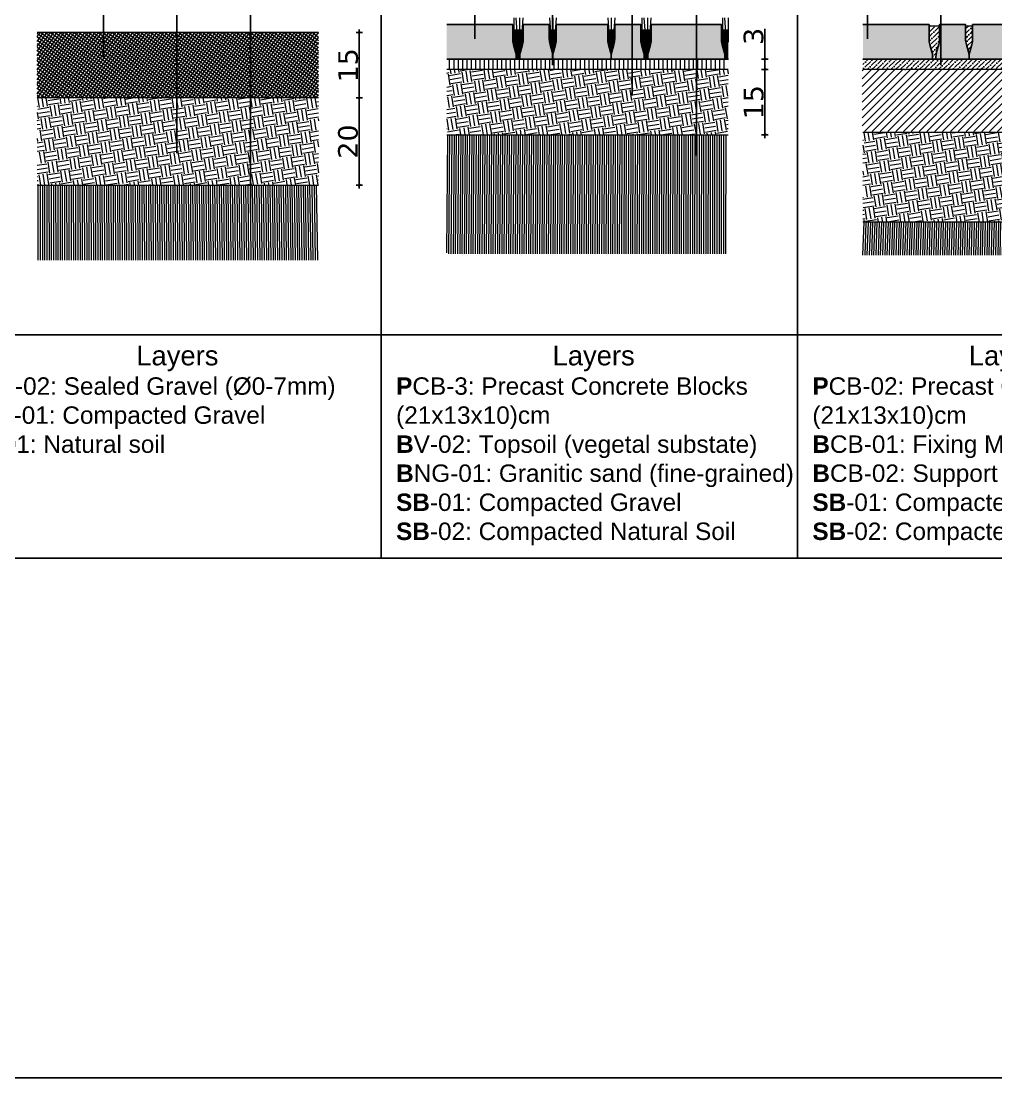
# Model space of a CAD drawing. Header units: metres. Extents: x -3261 to 8022, y -619 to 1849.
# Drawn here: x 3686.6 to 3910.3, y 722.8 to 965.4 of the extents above; entities that cross this region are included whole.
import ezdxf

# ---------------------------------------------------------------- set-up
doc = ezdxf.new("R2010")
doc.units = ezdxf.units.M
doc.header["$MEASUREMENT"] = 0
doc.header["$PDMODE"] = 34
doc.header["$PDSIZE"] = 1
doc.layers.add('-aux', color=50, linetype='Continuous', plot=False)
doc.layers.add('00-VIEWPORT A1-500', color=6, linetype='Continuous', plot=False)
for name, color, linetype in [('0-TX-1_25', 7, 'Continuous'), ('01-TX', 7, 'Continuous'), ('02-L-Caratula', 252, 'Continuous'), ('0_Planta_Cotas', 251, 'Continuous'), ('1-L- kodolé', 4, 'Continuous'), ('A_TEXT_2', 7, 'Continuous'), ('COTAUX', 7, 'Continuous')]:
    doc.layers.add(name, color=color, linetype=linetype)
for name, color, linetype, lineweight, true_color in [('03-TR-Paviment_02_Sealed Gravel', 7, 'Continuous', 5, 0xa08f54), ('03-TR-Paviment_07_Precast irregular Concrete Blocks', 7, 'Continuous', 5, 0xb9b5ac), ('3- TR terra vegetal', 7, 'Continuous', 0, 0xbea68e), ('3-TR sorra granitica', 7, 'Continuous', 0, 0xf2dac9)]:
    doc.layers.add(name, color=color, linetype=linetype, lineweight=lineweight, true_color=true_color)
for name, color, linetype, lineweight in [('1-CM', 7, 'Continuous', 0), ('1-L-GESPA', 64, 'Continuous', 0), ('2-formigó', 4, 'Continuous', 0), ('3-TR Formigó', 252, 'Continuous', 0), ('3-TR Seleccionat', 44, 'Continuous', 0), ('3-TR Tot-u', 37, 'Continuous', 0)]:
    doc.layers.add(name, color=color, linetype=linetype, lineweight=lineweight)
doc.layers.add('EIT_3 TR sorra', color=7, linetype='Continuous', true_color=0xd8ceb0)
doc.styles.add('E500', font='verdana.ttf', dxfattribs={"height": 1})
doc.styles.get("Standard").update_dxf_attribs({"font": 'arial.ttf'})
doc.dimstyles.new('E500', dxfattribs={"dimscale": 0.03, "dimtxt": 30, "dimasz": 1, "dimexe": 0.1, "dimexo": 1, "dimgap": 8, "dimtad": 1, "dimzin": 0, "dimdsep": 46, "dimtxsty": 'E500', "dimblk1": 'LINCOT500', "dimblk2": 'LINCOT500', "dimsah": 1, "dimcen": 0.1, "dimdle": 0.1, "dimse1": 1, "dimse2": 1, "dimclrt": 256, "dimadec": 0, "dimazin": 0, "dimtfac": 0.01538461538461539, "dimtofl": 0, "dimtmove": 0, "dimatfit": 3, "dimldrblk": 'LINCOT500', "dimfxl": 1, "dimtolj": 1, "dimtzin": 0, "dimarcsym": 0})
pattern_1 = [(44.43254572231508, (-11316.33718267281, -217.3730162783145), (0.4187665610170579, 1.477667356806305), [1.904999999998783, -0.3809999999997567, 0, -0.3809999999997567])]
pattern_2 = [(2.097824849856748e-08, (850.8879287766783, -754.4084000430906), (-7.3227951480348e-11, 0.1999999999999998), [])]

# ---------------------------------------------------------------- blocks, each defined once
blk = doc.blocks.new('Ficha técnica P_06')
at = {"layer": '03-TR-Paviment_07_Precast irregular Concrete Blocks'}
h = blk.add_hatch(color=256, dxfattribs=at)
h.dxf.hatch_style = 1
h.paths.add_polyline_path([(30.1880747305986, -254.4756473071725), (30.12429831948248, -254.4756475679428), (30.12429835673538, -254.4081213168652), (15.02914383166353, -254.4081213520953), (15.02914383166353, -262.4081213988215), (30.99090995665756, -262.4081213988215), (30.99090991940466, -261.7524587255289, 0.06992249789652143), (30.84087908724905, -260.6848678143547), (30.36514799771248, -259.0256891649592, -0.0699225064810951), (30.18807480510441, -257.7656697957686)])
h = blk.add_hatch(color=256, dxfattribs=at)
h.dxf.hatch_style = 1
edge = h.paths.add_edge_path()
edge.add_line((31.79090990152326, -262.4081206165106), (31.79090990152326, -261.7524582736046))
edge.add_arc((35.66431484960655, -261.7524585072052), 3.873404948083291, 164.0009774181686, 179.9999965445576, ccw=False)
edge.add_line((31.94094082739321, -260.6848669268043), (32.41667202141252, -259.0256881557257))
edge.add_arc((28.02217811083379, -257.7656688705094), 4.57156705400135, 344.0009826761205, 360.000001802403)
edge.add_line((32.59374516483513, -257.7656687266976), (32.59374520208803, -254.475646711126))
edge.add_line((32.59374520208803, -254.475646711126), (32.65752161320415, -254.4756465993673))
edge.add_line((32.65752161320415, -254.4756465993673), (32.65752157595125, -254.40812060906))
edge.add_line((32.65752157595125, -254.40812060906), (38.52134513136116, -254.4081205718071))
edge.add_line((38.52134513136116, -254.4081205718071), (38.52134513136116, -254.4756467483789))
edge.add_line((38.52134513136116, -254.4756467483789), (38.58512157973018, -254.4756465248615))
edge.add_line((38.58512157973018, -254.4756465248615), (38.58512161698309, -257.765668577686))
edge.add_arc((43.15668906861139, -257.7656687773771), 4.571567451628309, 179.9999974972572, 195.9990166235397)
edge.add_line((38.76219476040569, -259.0256881184728), (39.23792595442501, -260.6848672248275))
edge.add_arc((35.51455225533282, -261.7524582191798), 3.873404475950529, -3.560299774107989e-06, 15.999015566088985, ccw=False)
edge.add_line((39.38795673128334, -261.7524584598691), (39.38795673128334, -262.4081206537635))
edge.add_line((39.38795673128334, -262.4081206537635), (31.79090990152326, -262.4081206165106))
h = blk.add_hatch(color=256, dxfattribs=at)
h.dxf.hatch_style = 1
edge = h.paths.add_edge_path()
edge.add_line((39.38795673128334, -262.4081200204641), (39.38795676853624, -261.752457714811))
edge.add_arc((43.2613615095714, -261.7524574368688), 3.873404741035169, 164.0009849849592, 180.0000041113481, ccw=False)
edge.add_line((39.53798754539457, -260.6848664052636), (40.01371877666679, -259.0256875969321))
edge.add_arc((35.61922461962986, -257.7656681419206), 4.57156733771244, 344.0009814818515, 360.0000006081339)
edge.add_line((40.1907919573423, -257.7656680933983), (40.1907919945952, -254.4756461523325))
edge.add_line((40.1907919945952, -254.4756461523325), (40.25456840571132, -254.4756461150796))
edge.add_line((40.25456840571132, -254.4756461150796), (40.25456840571132, -254.4081200502665))
edge.add_line((40.25456840571132, -254.4081200502665), (51.92063810699619, -254.4081199385078))
edge.add_line((51.92063810699619, -254.4081199385078), (51.92063803249039, -254.4756462268383))
edge.add_line((51.92063803249039, -254.4756462268383), (51.98441448085941, -254.4756458543093))
edge.add_line((51.98441448085941, -254.4756458543093), (51.98441444360651, -257.7656680561454))
edge.add_arc((56.55598153486076, -257.7656679348725), 4.571567091254247, 180.0000015199217, 195.9990206462041)
edge.add_line((52.16148766153492, -259.0256874851734), (52.63721881830133, -260.6848666660339))
edge.add_arc((48.9138454215467, -261.752457888218), 3.873404248118776, 9.119066248786112e-07, 15.999020038295612, ccw=False)
edge.add_line((52.78724966966547, -261.7524578265698), (52.78724970691837, -262.4081199832112))
edge.add_line((52.78724970691837, -262.4081199832112), (39.38795673128334, -262.4081200204641))
at = {"layer": '3-TR Formigó'}
h = blk.add_hatch(dxfattribs=at)
h.set_pattern_fill('ANSI31', color=256, scale=0.3999999999997444, angle=-125.8247555650184, style=0)
h.set_pattern_definition([(45.00000053384245, (35970.07500097482, 11829.43061652329), (-0.8980256204735232, 0.89802560373916), [])])
h.paths.add_polyline_path([(14.8795479368564, -279.0069906157264), (79.53930997783027, -279.0069884266236), (79.53930997783027, -264.6522955109363), (14.8795479368564, -264.652296123892)])
at = {"layer": '3-TR Seleccionat'}
h = blk.add_hatch(dxfattribs=at)
h.set_pattern_fill('ANSI31', color=256, scale=0.1599999999998921, angle=225, style=0)
h.set_pattern_definition([(270, (35286210.16506843, -52067237.12278386), (-0.5079999999996576, -1.38777878078051e-16), [])])
h.paths.add_polyline_path([(15.00238219733318, -307.4081213520953), (79.60861980132493, -307.4081213520954), (79.63538201981599, -299.8081178880361), (15.02914441582423, -299.8081178646803)])
at = {"layer": '3-TR Tot-u'}
h = blk.add_hatch(dxfattribs=at)
h.set_pattern_fill('EARTH', color=256, scale=0.4, angle=-80.8247561036608, style=0)
h.set_pattern_definition([(279.1752438963392, (-14933.05961268903, -3855.651489148577), (2.912516168964781, -2.102486519699643), [2.54, -2.54]), (279.1752438963392, (-14932.11929968491, -3855.499608589342), (2.912516168964781, -2.102486519699643), [2.54, -2.54]), (279.1752438963392, (-14931.17898668078, -3855.347728030092), (2.912516168964781, -2.102486519699643), [2.54, -2.54]), (9.175243896339197, (-14930.81492215967, -3855.610538845058), (2.102486519699643, 2.912516168964781), [2.54, -2.54]), (9.175243896339197, (-14930.66304160042, -3856.55085184919), (2.102486519699643, 2.912516168964781), [2.54, -2.54]), (9.175243896339197, (-14930.51116104119, -3857.491164853307), (2.102486519699643, 2.912516168964781), [2.54, -2.54])])
h.paths.add_polyline_path([(15.0291443937457, -279.2081210920082), (15.02914385885057, -299.8081200169789), (79.63538146290054, -299.8081200645385), (79.63538199779589, -279.2081189047171)])
at = {"layer": 'EIT_3 TR sorra'}
h = blk.add_hatch(dxfattribs=at)
h.set_pattern_fill('ANSI36', color=256, scale=0.2399999999998467, angle=-0.5674542776849184, double=1)
h.set_pattern_definition(pattern_1)
h.paths.add_polyline_path([(32.41667192784371, -259.0256884820815, 0.06992251905807229), (32.59374516483513, -257.7656689222754), (32.59374519911944, -254.7367632609644), (30.18807473650668, -254.7367632609644), (30.18807480510441, -257.7656697957686, 0.06992250648109459), (30.36514799771248, -259.0256891649592), (30.84087908724905, -260.6848678143547, -0.06992249789652306), (30.99090991940466, -261.7524587255289), (30.99090995665756, -262.4081035156528), (31.79090990152326, -262.4081035415697), (31.79090990152326, -261.7524585072065, -0.06992252190266045), (31.94094080870855, -260.6848669919823)])
h = blk.add_hatch(dxfattribs=at)
h.set_pattern_fill('ANSI36', color=256, scale=0.2399999999998467, angle=-0.5674542776849184, double=1)
h.set_pattern_definition(pattern_1)
edge = h.paths.add_edge_path()
edge.add_line((39.38795661952463, -262.4083997525127), (39.38795661952463, -261.7527375213658))
edge.add_arc((43.2613611141569, -261.7527374132155), 3.873404494641028, 164.0009824734713, 180.000001599583, ccw=False)
edge.add_line((39.53798743363586, -260.6851462863237), (40.01371855314915, -259.0259672172231))
edge.add_arc((35.61922441469505, -257.7659476296653), 4.571567356353958, 344.0009798207211, 359.9999989469396)
edge.add_line((40.19079177107778, -257.7659477136881), (40.19079193871585, -254.7367632050804))
edge.add_line((40.19079193871585, -254.736763205085), (38.58512163561068, -254.7367633168437))
edge.add_line((38.58512163560954, -254.7367633168437), (38.58512146797148, -257.7659478254515))
edge.add_arc((43.15668893820839, -257.7659478926039), 4.571567470243611, 179.9999991584052, 195.999018284716)
edge.add_line((38.76219464864698, -259.0259673662335), (39.23792584266607, -260.6851463980813))
edge.add_arc((35.51455325973802, -261.7527376410549), 3.873403471531106, 4.525719873527123e-06, 15.999023651932475, ccw=False)
edge.add_line((39.38795673128334, -261.7527373351008), (39.38795661952463, -262.4083997525122))
h = blk.add_hatch(dxfattribs=at)
h.set_pattern_fill('ANSI36', color=256, scale=0.2399999999998467, angle=-0.5674542776849184, double=1)
h.set_pattern_definition(pattern_1)
h.paths.add_polyline_path([(15.02914383166353, -262.4081029987542), (79.63538151024841, -262.4081029987542), (79.63538151024841, -264.8081189047193), (15.02914383166353, -264.8081189047193)])
at = {"layer": '0-TX-1_25'}
for points in [[(16.06530110165477, -257.765947631819), (16.06530110165477, -221.6976768888239)], [(32.86410707660252, -263.8003462269521), (32.86410707660252, -221.6976768888239)]]:
    blk.add_lwpolyline(points, dxfattribs=at)
at = {"layer": '02-L-Caratula'}
for points in [[(95.55805393646006, -18.51216679201207), (95.55805393646006, -376.9442998123841), (0, -376.9442998124814), (0, -18.51216679201201)], [(0, -325.6533316745667), (95.55805393646006, -325.6533316745667)]]:
    blk.add_lwpolyline(points, dxfattribs=at)
at = {"layer": '1-CM'}
for p, q in [((30.18807579824352, -254.7367632609498), (32.59374519911944, -254.7367632609498)), ((79.63538142899051, -262.4081189047251), (15.02914382499876, -262.4081210920235)), ((15.02914383166353, -262.4083994914804), (79.6353814356844, -262.4083995148362)), ((79.63538151024841, -264.8081189047193), (15.02914390622755, -264.8081210920177)), ((79.63538199776667, -279.2081189047135), (15.02914439377491, -279.2081210920119))]:
    blk.add_line(p, q, dxfattribs=at)
for points in [[(30.18807579824352, -254.7367632609498), (32.59374519911944, -254.7367632609498)], [(38.58512158266967, -254.7367632609498), (40.19079199162661, -254.7367632609498)], [(15.02914383166353, -262.4081029987542), (79.63538143565529, -262.4081050909558)], [(79.63538199776667, -299.8081200061829), (14.9756199567928, -299.8081200753918)]]:
    blk.add_lwpolyline(points, dxfattribs=at)
at = {"layer": '1-L- kodolé'}
blk.add_lwpolyline([(15.02914383166353, -254.4081213520953), (30.12429835673538, -254.4081213168652), (30.12429831948248, -254.4756475679428), (30.1880747305986, -254.4756473071725), (30.18807480510441, -257.7656693972499, 0.0699225111482901), (30.36514791127411, -259.0256888635308), (30.84087914254633, -260.6848680071384, -0.06992251114875708), (30.99090991940466, -261.7524591304214), (30.99090995665756, -262.4081213988215), (15.02914383166353, -262.4081213988215)], format="xyb", dxfattribs=at)
for points in [[(31.79090990152326, -262.4081206165106), (31.79090990152326, -261.7524582736046, -0.06992251114875708), (31.94094082739321, -260.6848669268043), (32.41667202141252, -259.0256881557257, 0.0699225111482901), (32.59374516483513, -257.7656687266976), (32.59374520208803, -254.475646711126), (32.65752161320415, -254.4756465993673), (32.65752157595125, -254.40812060906), (38.52134513136116, -254.4081205718071), (38.52134513136116, -254.4756467483789), (38.58512157973018, -254.4756465248615), (38.58512161698309, -257.765668577686, 0.0699225111482901), (38.76219476040569, -259.0256881184728), (39.23792595442501, -260.6848672248275, -0.06992251114875708), (39.38795673128334, -261.7524584598691), (39.38795673128334, -262.4081206537635)], [(39.38795673128334, -262.4081200204641), (39.38795676853624, -261.752457714811, -0.06992251114875708), (39.53798754539457, -260.6848664052636), (40.01371877666679, -259.0256875969321, 0.0699225111482901), (40.1907919573423, -257.7656680933983), (40.1907919945952, -254.4756461523325), (40.25456840571132, -254.4756461150796), (40.25456840571132, -254.4081200502665), (51.92063810699619, -254.4081199385078), (51.92063803249039, -254.4756462268383), (51.98441448085941, -254.4756458543093), (51.98441444360651, -257.7656680561454, 0.0699225111482901), (52.16148766153492, -259.0256874851734), (52.63721881830133, -260.6848666660339, -0.06992251114875708), (52.78724966966547, -261.7524578265698), (52.78724970691837, -262.4081199832112)]]:
    blk.add_lwpolyline(points, format="xyb", close=True, dxfattribs=at)
at = {"layer": '2-formigó'}
blk.add_lwpolyline([(79.63538199776667, -264.8081200061829), (14.9756199567928, -264.8081200753918)], dxfattribs=at)
at = {"layer": '01-TX', "attachment_point": 1, "rotation": 2.668042644536231e-08}
for s, width, insert, char_height in [('\\pi35.91163;Layers', 89.9890215274158, (3.414559406277021, -328.2000644198506), 4.5), ('{\\fArial|b1|i0|c0|p34;P}CB-02: Precast Concrete Blocks ^I    (21x13x10)cm\\P{\\fArial|b1|i0|c0|p34;B}CB-01: Fixing Mortar (≥380kg/m3) \\P{\\fArial|b1|i0|c0|p34;B}CB-02: Support Concrete Slab\\P{\\fArial|b1|i0|c0|p34;SB}-01: Compacted Gravel\\P{\\fArial|b1|i0|c0|p34;SB}-02: Compacted Natural Soil', 92.41216633614475, (3.414559406277021, -335.4500644198506), 4)]:
    blk.add_mtext_dynamic_manual_height_columns(s, width=width, gutter_width=1, heights=[0], dxfattribs=dict(at, insert=insert, char_height=char_height))
blk = doc.blocks.new('LINCOT500')
for p, q in [((0, -24.99990426003608), (0, 25.00009573996387)), ((9.237055564881302e-13, 9.573996393896778e-05), (25.00000000000128, 9.573996393896778e-05))]:
    blk.add_line(p, q)
at = {"const_width": 4.6875}
blk.add_lwpolyline([(8.838834504061197, -8.838739285639491), (-8.838834876591932, 8.838930393035184)], dxfattribs=at)
at = {"layer": 'COTAUX'}
blk.add_line((0, 0), (-3.124999999999787, 0), dxfattribs=at)
blk = doc.blocks.new('*D163')
at = {"layer": '0_Planta_Cotas', "color": 0, "lineweight": -2, "transparency": 16777216}
blk.add_line((90.52851413621168, -256.3438594272988), (90.52851413621168, -271.2838571985438), dxfattribs=at)
at = {"layer": 'Defpoints', "color": 0, "transparency": 16777216}
for p in [(81.17841646797027, -256.3138594272988), (81.17841646797027, -271.3138571985438), (90.52851413621168, -271.3138571985438)]:
    blk.add_point(p, dxfattribs=at)
at = {"layer": '0_Planta_Cotas', "color": 0, "lineweight": -2, "transparency": 16777216, "xscale": 0.03, "yscale": 0.03, "zscale": 0.03}
for p, rotation in [((90.52851413621168, -256.3138594272988), 90), ((90.52851413621168, -271.3138571985438), 270)]:
    blk.add_blockref('LINCOT500', p, dxfattribs=dict(at, rotation=rotation))
at = {"layer": '0_Planta_Cotas', "transparency": 16777216, "insert": (87.98411521075828, -263.8138583129212), "char_height": 1, "attachment_point": 5, "rotation": 90, "style": 'E500'}
blk.add_mtext('\\A1;{\\H4.5x;15 }', dxfattribs=at)
blk = doc.blocks.new('*D164')
at = {"layer": '0_Planta_Cotas', "color": 0, "lineweight": -2, "transparency": 16777216}
blk.add_line((90.52851413621164, -271.3438571985438), (90.52851413621165, -291.2838605845162), dxfattribs=at)
at = {"layer": 'Defpoints', "color": 0, "transparency": 16777216}
for p in [(81.17841646797027, -271.3138571985438), (81.17841646797027, -291.3138605845162), (90.52851413621165, -291.3138605845162)]:
    blk.add_point(p, dxfattribs=at)
at = {"layer": '0_Planta_Cotas', "color": 0, "lineweight": -2, "transparency": 16777216, "xscale": 0.03, "yscale": 0.03, "zscale": 0.03}
for p, rotation in [((90.52851413621164, -271.3138571985438), 90), ((90.52851413621165, -291.3138605845162), 270)]:
    blk.add_blockref('LINCOT500', p, dxfattribs=dict(at, rotation=rotation))
at = {"layer": '0_Planta_Cotas', "transparency": 16777216, "insert": (87.94482709793083, -281.3138588915299), "char_height": 1, "attachment_point": 5, "rotation": 90, "style": 'E500'}
blk.add_mtext('\\A1;{\\H4.5x;20 }', dxfattribs=at)
blk = doc.blocks.new('*D165')
at = {"layer": '0_Planta_Cotas', "color": 0, "lineweight": -2, "transparency": 16777216}
blk.add_line((88.07415539415211, -264.806817000097), (88.07415539415211, -279.7468147713421), dxfattribs=at)
at = {"layer": 'Defpoints', "color": 0, "transparency": 16777216}
for p in [(79.72405772591244, -264.776817000097), (79.72405772591244, -279.7768147713421), (88.07415539415211, -279.7768147713421)]:
    blk.add_point(p, dxfattribs=at)
at = {"layer": '0_Planta_Cotas', "color": 0, "lineweight": -2, "transparency": 16777216, "xscale": 0.03, "yscale": 0.03, "zscale": 0.03}
for p, rotation in [((88.07415539415211, -264.776817000097), 90), ((88.07415539415211, -279.7768147713421), 270)]:
    blk.add_blockref('LINCOT500', p, dxfattribs=dict(at, rotation=rotation))
at = {"layer": '0_Planta_Cotas', "transparency": 16777216, "insert": (85.52975646869871, -272.2768158857195), "char_height": 1, "attachment_point": 5, "rotation": 90, "style": 'E500'}
blk.add_mtext('\\A1;{\\H4.5x;15 }', dxfattribs=at)
blk = doc.blocks.new('*D166')
at = {"layer": '0_Planta_Cotas', "color": 0, "lineweight": -2, "transparency": 16777216}
for p, q in [((88.0741553941519, -262.4081050938295), (88.0741553941519, -255.4392400837556)), ((88.0741553941519, -264.7468136660193), (88.0741553941519, -262.4381050938295))]:
    blk.add_line(p, q, dxfattribs=at)
at = {"layer": 'Defpoints', "color": 0, "transparency": 16777216}
for p in [(79.72405731686406, -262.4081050938295), (79.72405772591244, -264.7768136660193), (88.0741553941519, -264.7768136660193)]:
    blk.add_point(p, dxfattribs=at)
at = {"layer": '0_Planta_Cotas', "color": 0, "lineweight": -2, "transparency": 16777216, "xscale": 0.03, "yscale": 0.03, "zscale": 0.03}
for p, rotation in [((88.0741553941519, -262.4081050938295), 90), ((88.0741553941519, -264.7768136660193), 270)]:
    blk.add_blockref('LINCOT500', p, dxfattribs=dict(at, rotation=rotation))
at = {"layer": '0_Planta_Cotas', "transparency": 16777216, "insert": (85.49046835587109, -257.1616108023587), "char_height": 1, "attachment_point": 5, "rotation": 90, "style": 'E500'}
blk.add_mtext('\\A1;{\\H4.5x;3}', dxfattribs=at)
blk = doc.blocks.new('Ficha técnica P_01')
at = {"layer": '03-TR-Paviment_02_Sealed Gravel'}
h = blk.add_hatch(dxfattribs=at)
h.set_pattern_fill('_USER', color=256, scale=0.64, angle=234.1752438963392, style=0, double=1, pattern_type=0)
h.set_pattern_definition([(234.1752438963392, (-892.4513739703689, 163.8760662101467), (0.5189190383346045, -0.3745971591642005), []), (324.1752438963392, (-892.4513739703689, 163.8760662101467), (0.3745971591642006, 0.5189190383346044), [])])
h.paths.add_polyline_path([(16.53810577001423, -256.3138594267198), (16.53810577111247, -271.3138572127414), (81.17841646906848, -271.3138571985442), (81.17841646797024, -256.3138594278776)])
at = {"layer": '3-TR Seleccionat'}
h = blk.add_hatch(dxfattribs=at)
h.set_pattern_fill('ANSI31', color=256, scale=0.16, angle=225, style=0)
h.set_pattern_definition([(270, (35286225.04259473, -52067226.62852959), (-0.508, -1.387778780781446e-16), [])])
h.paths.add_polyline_path([(16.53810577001423, -291.3138605812228), (16.53810577001423, -308.510540554671), (81.17841646797024, -308.5105405571958), (81.17841646797069, -291.3138605812264)])
at = {"layer": '3-TR Tot-u'}
h = blk.add_hatch(dxfattribs=at)
h.set_pattern_fill('EARTH', color=256, scale=0.4, angle=-80.8247561036608, style=0)
h.set_pattern_definition([(279.1752438963392, (-892.4513739703689, 153.8760662101467), (2.912516168964781, -2.102486519699643), [2.54, -2.54]), (279.1752438963392, (-891.5110609662952, 154.0279467693963), (2.912516168964781, -2.102486519699643), [2.54, -2.54]), (279.1752438963392, (-890.5707479621342, 154.1798273286313), (2.912516168964781, -2.102486519699643), [2.54, -2.54]), (9.175243896339197, (-890.206683441007, 153.9170165136657), (2.102486519699643, 2.912516168964781), [2.54, -2.54]), (9.175243896339197, (-890.0548028818157, 152.9767035095338), (2.102486519699643, 2.912516168964781), [2.54, -2.54]), (9.175243896339197, (-889.9029223225662, 152.0363905054164), (2.102486519699643, 2.912516168964781), [2.54, -2.54])])
h.paths.add_polyline_path([(16.53810577001445, -271.3138572127418), (16.53810577001423, -291.313860587155), (81.17841646797024, -291.313860587155), (81.17841646797001, -271.3138571985437)])
at = {"layer": '0-TX-1_25'}
for points in [[(48.66966135090843, -284.005304770204), (48.66966135090888, -221.6031697043745)], [(65.56711670458844, -297.7805055123981), (65.5671167045889, -221.6031697043736)]]:
    blk.add_lwpolyline(points, dxfattribs=at)
at = {"layer": '02-L-Caratula'}
for points in [[(95.55805393646006, -18.51216679201207), (95.55805393646006, -376.9442998123841), (0, -376.9442998124814), (0, -18.51216679201201)], [(0, -325.6533316745672), (95.55805393646006, -325.6533316745672)]]:
    blk.add_lwpolyline(points, dxfattribs=at)
at = {"layer": '1-CM'}
blk.add_line((16.53810577001423, -291.3138605896793), (81.17841646797024, -291.3138605846307), dxfattribs=at)
for points in [[(81.17841646797024, -256.3138594272987), (16.53810577001423, -256.3138594272987)], [(81.17841646797024, -271.3138571985437), (16.53810577001423, -271.3138572127418)], [(16.53810577001423, -291.3138605812364), (81.17841646797024, -291.3138605812364)]]:
    blk.add_lwpolyline(points, dxfattribs=at)
at = {"layer": 'A_TEXT_2'}
blk.add_lwpolyline([(31.77220599722932, -261.7574182332701), (31.77220599722978, -221.6031697043745)], dxfattribs=at)
at = {"layer": '01-TX', "attachment_point": 1, "rotation": 2.668042644536231e-08}
for s, width, insert, char_height in [('\\pi35.91163;Layers', 89.9890215274158, (3.414559406277021, -328.2000644197969), 4.5), ('{\\fArial|b1|i0|c0|p34;P}G-02: Sealed Gravel (%%C0-7mm)\\P{\\fArial|b1|i0|c0|p34;SB}-01: Compacted Gravel\\P{\\fArial|b1|i0|c0|p34;T}-01: Natural soil', 91.60474548390853, (3.414559406277021, -335.4500644197969), 4)]:
    blk.add_mtext_dynamic_manual_height_columns(s, width=width, gutter_width=1, heights=[0], dxfattribs=dict(at, insert=insert, char_height=char_height))
at = {"layer": '0_Planta_Cotas'}
dim = blk.add_linear_dim(base=(90.52851413621168, -271.3138571985438), p1=(81.17841646797024, -256.3138594272987), p2=(81.17841646797024, -271.3138571985437), angle=90, text='{\\H4.5x;15 }', dimstyle='E500', dxfattribs=at)
dim.commit()
dim.dimension.update_dxf_attribs({"geometry": '*D163', "text_midpoint": (87.98411521075828, -263.8138583129212)})
dim = blk.add_linear_dim(base=(90.52851413621165, -291.3138605845162), p1=(81.17841646797024, -271.3138571985437), p2=(81.17841646797024, -291.3138605845161), angle=90, text='{\\H4.5x;20 }', dimstyle='E500', override={"dimtmove": 1}, dxfattribs=at)
dim.commit()
dim.dimension.update_dxf_attribs({"geometry": '*D164', "text_midpoint": (87.94482709793083, -281.3138588915299)})
blk = doc.blocks.new('Ficha técnica P_05')
at = {"layer": '03-TR-Paviment_07_Precast irregular Concrete Blocks'}
h = blk.add_hatch(color=256, dxfattribs=at)
h.dxf.hatch_style = 1
h.paths.add_polyline_path([(30.188074730572, -254.4756473071778), (30.12429831945587, -254.4756475679482), (30.12429835670878, -254.4081213168705), (15.02914383162511, -254.4081213520921), (15.02914383162511, -262.4081213988269), (30.99090995663096, -262.4081213988269), (30.99090991937805, -261.7524587255407, 0.06992249789652143), (30.84087908724132, -260.6848678143523), (30.3651479976761, -259.0256891649681, -0.0699225064810951), (30.1880748050778, -257.7656697957634)])
h = blk.add_hatch(color=256, dxfattribs=at)
h.dxf.hatch_style = 1
edge = h.paths.add_edge_path()
edge.add_line((31.79090990149666, -262.4081206165159), (31.79090990149666, -261.7524582736099))
edge.add_arc((35.66431484957995, -261.7524585072105), 3.873404948083291, 164.0009774181686, 179.9999965445576, ccw=False)
edge.add_line((31.9409408273666, -260.6848669268096), (32.41667202138592, -259.025688155731))
edge.add_arc((28.02217811080718, -257.7656688705147), 4.57156705400135, 344.0009826761205, 360.000001802403)
edge.add_line((32.59374516480852, -257.765668726703), (32.59374520206143, -254.4756467111314))
edge.add_line((32.59374520206143, -254.4756467111314), (32.65752161317755, -254.4756465993727))
edge.add_line((32.65752161317755, -254.4756465993727), (32.65752157592465, -254.4081206090653))
edge.add_line((32.65752157592465, -254.4081206090653), (38.52134513133456, -254.4081205718124))
edge.add_line((38.52134513133456, -254.4081205718124), (38.52134513133456, -254.4756467483843))
edge.add_line((38.52134513133456, -254.4756467483843), (38.58512157970358, -254.4756465248669))
edge.add_line((38.58512157970358, -254.4756465248669), (38.58512161695649, -257.7656685776914))
edge.add_arc((43.15668906858479, -257.7656687773825), 4.571567451628309, 179.9999974972572, 195.9990166235397)
edge.add_line((38.76219476037909, -259.0256881184781), (39.23792595439841, -260.6848672248328))
edge.add_arc((35.51455225530622, -261.7524582191851), 3.873404475950529, -3.560299774107989e-06, 15.999015566088985, ccw=False)
edge.add_line((39.38795673125674, -261.7524584598744), (39.38795673125674, -262.4081206537688))
edge.add_line((39.38795673125674, -262.4081206537688), (31.79090990149666, -262.4081206165159))
h = blk.add_hatch(color=256, dxfattribs=at)
h.dxf.hatch_style = 1
edge = h.paths.add_edge_path()
edge.add_line((39.38795673125674, -262.4081200204695), (39.38795676850964, -261.7524577148164))
edge.add_arc((43.2613615095448, -261.7524574368742), 3.873404741035169, 164.0009849849592, 180.0000041113481, ccw=False)
edge.add_line((39.53798754536797, -260.684866405269), (40.01371877664019, -259.0256875969375))
edge.add_arc((35.61922461960326, -257.765668141926), 4.57156733771244, 344.0009814818515, 360.0000006081339)
edge.add_line((40.1907919573157, -257.7656680934036), (40.1907919945686, -254.4756461523378))
edge.add_line((40.1907919945686, -254.4756461523378), (40.25456840568472, -254.4756461150849))
edge.add_line((40.25456840568472, -254.4756461150849), (40.25456840568472, -254.4081200502718))
edge.add_line((40.25456840568472, -254.4081200502718), (51.92063810699869, -254.4081199385131))
edge.add_line((51.92063810699869, -254.4081199385131), (51.92063803249289, -254.4756462268437))
edge.add_line((51.92063803249289, -254.4756462268437), (51.98441448086191, -254.4756458543146))
edge.add_line((51.98441448086191, -254.4756458543146), (51.98441444360901, -257.7656680561507))
edge.add_arc((56.55598153486326, -257.7656679348779), 4.571567091254247, 180.0000015199217, 195.9990206462041)
edge.add_line((52.16148766153742, -259.0256874851788), (52.63721881830384, -260.6848666660393))
edge.add_arc((48.9138454215492, -261.7524578882233), 3.873404248118776, 9.119066248786112e-07, 15.999020038295612, ccw=False)
edge.add_line((52.78724966966797, -261.7524578265751), (52.78724970692087, -262.4081199832166))
edge.add_line((52.78724970692087, -262.4081199832166), (39.38795673125674, -262.4081200204695))
h = blk.add_hatch(color=256, dxfattribs=at)
h.dxf.hatch_style = 1
edge = h.paths.add_edge_path()
edge.add_line((52.78724970692087, -262.4081199832166), (52.78724959516217, -261.7524577148164))
edge.add_arc((56.66065465716132, -261.7524577972482), 3.873405061999152, 164.0009796542716, 179.9999987806605, ccw=False)
edge.add_line((52.9372804837792, -260.6848663307632), (53.41301175230433, -259.0256875224317))
edge.add_arc((49.01851797426791, -257.7656682558418), 4.571566921459031, 344.000982442674, 360.0000015689563)
edge.add_line((53.59008489572693, -257.7656681306565), (53.59008493297983, -254.4756461895907))
edge.add_line((53.59008493297983, -254.4756461895907), (53.65386134409596, -254.4756461150849))
edge.add_line((53.65386134409596, -254.4756461150849), (53.65386126959015, -254.4081200502718))
edge.add_line((53.65386126959015, -254.4081200502718), (59.51768486225296, -254.4081200130189))
edge.add_line((59.51768486225296, -254.4081200130189), (59.51768486225296, -254.4756462640966))
edge.add_line((59.51768486225296, -254.4756462640966), (59.58146134787489, -254.4756458915675))
edge.add_line((59.58146134787489, -254.4756458915675), (59.58146127336909, -257.7656680934036))
edge.add_arc((64.15302832737044, -257.7656682372154), 4.571567054001352, 179.999998197597, 195.9990173238794)
edge.add_line((59.75853441679169, -259.0256875224317), (60.23426561081101, -260.6848666660393))
edge.add_arc((56.51089234659869, -261.7524578695969), 3.873404115576457, 1.1874308825099433e-06, 15.999020313819926, ccw=False)
edge.add_line((60.38429646217514, -261.7524577893222), (60.38429638766934, -262.4081200577224))
edge.add_line((60.38429638766934, -262.4081200577224), (52.78724970692087, -262.4081199832166))
h = blk.add_hatch(color=256, dxfattribs=at)
h.dxf.hatch_style = 1
edge = h.paths.add_edge_path()
edge.add_line((61.18429651879956, -262.4081200577224), (61.18429644429375, -261.7524577520693))
edge.add_arc((65.05770109003949, -261.7524577578382), 3.873404645745737, 164.0009807882774, 179.9999999146663, ccw=False)
edge.add_line((61.33432729565789, -260.6848664797748), (61.81005852693011, -259.0256876714433))
edge.add_arc((57.41556425597731, -257.765668065263), 4.571567488881207, 344.0009800541359, 359.9999991804183)
edge.add_line((61.98713174485852, -257.7656681306565), (61.98713174485852, -254.4756461895907))
edge.add_line((61.98713174485852, -254.4756461895907), (62.05090815597464, -254.4756461895907))
edge.add_line((62.05090815597464, -254.4756461895907), (62.05090815597464, -254.4081201247776))
edge.add_line((62.05090815597464, -254.4081201247776), (78.01662410074164, -254.4081200502718))
edge.add_line((78.01662410074164, -254.4081200502718), (78.01662410074164, -254.4756462268437))
edge.add_line((78.01662410074164, -254.4756462268437), (78.08040054911066, -254.4756459288204))
edge.add_line((78.08040054911066, -254.4756459288204), (78.08040051185776, -257.7656680561507))
edge.add_arc((82.6519678123173, -257.7656683697577), 4.571567300459545, 179.9999960695409, 195.9990151958233)
edge.add_line((78.25747361802746, -259.0256875596846), (78.73320481204678, -260.6848667032922))
edge.add_arc((75.00983141529214, -261.7524579254762), 3.873404248118776, 9.119066248786112e-07, 15.999020038295612, ccw=False)
edge.add_line((78.88323566341091, -261.752457863828), (78.88323566341091, -262.4081201322282))
edge.add_line((78.88323566341091, -262.4081201322282), (61.18429651879956, -262.4081200577224))
at = {"layer": '3- TR terra vegetal'}
h = blk.add_hatch(dxfattribs=at)
h.set_pattern_fill('_USER', color=256, scale=0.1999999999999999, angle=-35.64647221588461, style=0, pattern_type=0)
h.set_pattern_definition([(2.097824849856748e-08, (4194.248669356343, -2161.412381588658), (-7.3227951480348e-11, 0.1999999999999998), [])])
edge = h.paths.add_edge_path()
edge.add_line((30.99090991937805, -262.4083996035064), (31.79090978973795, -262.4083996407593))
edge.add_line((31.79090978973795, -262.4083996407593), (31.79090982699086, -261.7527372978533))
edge.add_arc((35.6643140565498, -261.7527372269685), 3.873404229558944, 164.0009819224225, 180.0000010485345, ccw=False)
edge.add_line((31.94094064110209, -260.6851461373175), (32.4166717233627, -259.0259670682157))
edge.add_arc((28.02217809647689, -257.7659476877074), 4.571566807561315, 344.0009805480968, 359.9999996743153)
edge.add_line((32.5937449040382, -257.7659477136934), (32.5937449040382, -255.7209390245283))
edge.add_line((32.5937449040382, -255.7209390245283), (30.18807465606619, -255.720939136287))
edge.add_line((30.18807465606619, -255.720939136287), (30.188074730572, -257.7659477509463))
edge.add_arc((34.75964206827636, -257.7659477994698), 4.571567337704359, 179.9999993918518, 195.9990185181627)
edge.add_line((30.3651479112475, -259.0259672544802), (30.84087914251973, -260.6851462118233))
edge.add_arc((27.11750597355446, -261.7527371316757), 3.873403945823592, -2.458115488934709e-06, 15.999016668097283, ccw=False)
edge.add_line((30.99090991937805, -261.7527372978533), (30.99090991937805, -262.4083996035064))
edge.add_line((30.99090991937805, -262.4083996035064), (31.79090978973795, -262.4083996407593))
h = blk.add_hatch(dxfattribs=at)
h.set_pattern_fill('_USER', color=256, scale=0.1999999999999999, angle=-35.64647221588461, style=0, pattern_type=0)
h.set_pattern_definition(pattern_2)
edge = h.paths.add_edge_path()
edge.add_line((39.38795661949803, -262.408399752518), (39.38795661949803, -261.7527375213707))
edge.add_arc((43.26136111414161, -261.752737413233), 3.873404494643581, 164.000982473471, 180.000001599583, ccw=False)
edge.add_line((39.53798743360926, -260.6851462863291), (40.01371855312277, -259.0259672172273))
edge.add_arc((35.61922441469414, -257.7659476296709), 4.571567356357046, 344.0009798207212, 359.9999989469396)
edge.add_line((40.19079177105118, -257.7659477136934), (40.19079169654538, -255.7209390245283))
edge.add_line((40.19079169654538, -255.7209390245283), (38.58512139343907, -255.720939136287))
edge.add_line((38.58512139343907, -255.720939136287), (38.58512146794487, -257.7659478254521))
edge.add_arc((43.15668893819156, -257.7659478926021), 4.571567470246684, 179.9999991584052, 195.999018284716)
edge.add_line((38.76219464862038, -259.0259673662389), (39.2379258426397, -260.6851463980878))
edge.add_arc((35.51455325972307, -261.7527376410614), 3.873403471533678, 4.525720726178406e-06, 15.999023651933499, ccw=False)
edge.add_line((39.38795673125674, -261.7527373351062), (39.38795669400383, -262.4083998270238))
h = blk.add_hatch(dxfattribs=at)
h.set_pattern_fill('_USER', color=256, scale=0.1999999999999999, angle=-35.64647221588461, style=0, pattern_type=0)
h.set_pattern_definition(pattern_2)
edge = h.paths.add_edge_path()
edge.add_line((52.78724944615055, -262.4083998270238), (52.78724959516217, -261.7527375586236))
edge.add_arc((56.6606541084322, -261.7527375830283), 3.873404513270032, 164.0009805128913, 179.9999996390033, ccw=False)
edge.add_line((52.9372804465263, -260.685146323582), (53.41301156603981, -259.0259672172273))
edge.add_arc((49.01851761819001, -257.7659481970931), 4.571567016766615, 344.000985998478, 360.0000051246963)
edge.add_line((53.59008463495661, -257.7659477881992), (53.59008463495661, -255.7209389500225))
edge.add_line((53.59008463495661, -255.7209389500225), (51.98441436910321, -255.7209390245283))
edge.add_line((51.98441436910321, -255.7209390245283), (51.98441444360901, -257.765947899958))
edge.add_arc((56.55598153485519, -257.7659477786862), 4.571567091246175, 180.0000015199074, 195.9990206462183)
edge.add_line((52.16148766153742, -259.025967328986), (52.63721878105093, -260.685146323582))
edge.add_arc((48.91384568659148, -261.7527377736037), 3.873404020329413, 5.384201813285472e-06, 15.9990245104147, ccw=False)
edge.add_line((52.78724970692087, -261.752737409612), (52.78724955790926, -262.4083999387825))
h = blk.add_hatch(dxfattribs=at)
h.set_pattern_fill('_USER', color=256, scale=0.1999999999999999, angle=-35.64647221588461, style=0, pattern_type=0)
h.set_pattern_definition(pattern_2)
edge = h.paths.add_edge_path()
edge.add_line((60.38429646217514, -262.4083999015296), (61.18429629528214, -262.4083999015296))
edge.add_line((61.18429629528214, -262.4083999015296), (61.18429640704085, -261.7527376331294))
edge.add_arc((65.05770075051565, -261.7527374110759), 3.87340434347481, 164.0009841585257, 180.0000032846377, ccw=False)
edge.add_line((61.33432718389918, -260.6851464353407), (61.81005837791849, -259.0259672917331))
edge.add_arc((57.41556459986392, -257.7659480251407), 4.571566921477187, 344.0009824427058, 360.0000015689243)
edge.add_line((61.9871315213411, -257.765947899958), (61.9871315213411, -255.7209389872754))
edge.add_line((61.9871315213411, -255.7209389872754), (59.58146119886328, -255.7209390617812))
edge.add_line((59.58146119886328, -255.7209390617812), (59.58146131062199, -257.7659479372109))
edge.add_arc((64.1530286296999, -257.7659481182766), 4.571567319077918, 179.9999977306896, 195.9990168570004)
edge.add_line((59.75853445404459, -259.0259674407447), (60.23426561081101, -260.6851464725936))
edge.add_arc((56.51089274418329, -261.7527376202778), 3.873403717991863, 2.0140923879807815e-06, 15.999021140305274, ccw=False)
edge.add_line((60.38429646217514, -261.7527374841178), (60.38429646217514, -262.4083999015296))
edge.add_line((60.38429646217514, -262.4083999015296), (61.18429629528214, -262.4083999015296))
h = blk.add_hatch(dxfattribs=at)
h.set_pattern_fill('_USER', color=256, scale=0.1999999999999999, angle=180, pattern_type=0)
h.set_pattern_definition([(180, (857.4826130405661, -1297.238230649108), (-2.449293598294705e-17, -0.1999999999999999), [])])
edge = h.paths.add_edge_path()
edge.add_line((78.88890592782536, -262.4084011546227), (79.63538143567507, -262.4084011546227))
edge.add_line((79.63538143567507, -262.4084011546227), (78.88890592782536, -262.4084011546227))
edge.add_line((78.88890592782536, -262.4084011546227), (78.88890592782536, -261.7527388489696))
edge.add_arc((75.01550198200175, -261.752738682792), 3.873403945823615, 359.9999975418853, 375.999016668098)
edge.add_line((78.73887515096703, -260.6851477629396), (78.26314391969481, -259.0259688055964))
edge.add_arc((82.65763807672374, -257.7659493505861), 4.571567337704327, 179.9999993918518, 195.9990185181628, ccw=False)
edge.add_line((78.0860707390193, -257.7659493020626), (78.0860706645135, -255.7209406874033))
edge.add_line((78.0860706645135, -255.7209406874033), (79.63538143567507, -255.7209406154279))
edge.add_line((79.63538143567507, -255.7209406154279), (79.63538174722271, -262.4084011546227))
edge.add_line((79.63538174722271, -262.4084011546227), (78.88890592782536, -262.4084011546227))
at = {"layer": '3-TR Seleccionat'}
h = blk.add_hatch(dxfattribs=at)
h.set_pattern_fill('ANSI31', color=256, scale=0.16, angle=225, style=0)
h.set_pattern_definition([(270, (35286210.16509163, -52067211.72280376), (-0.508, -1.387778780781446e-16), [])])
h.paths.add_polyline_path([(15.02914382967285, -279.8081044670246), (15.02914383162511, -307.1048583048903), (79.6353814356753, -307.1048583153362), (79.63538143372327, -279.8081044903794)])
at = {"layer": '3-TR sorra granitica'}
h = blk.add_hatch(dxfattribs=at)
h.set_pattern_fill('LINE', color=256, scale=7.999999999999998, angle=54.35352778411538, style=0)
h.set_pattern_definition([(90.00000002286346, (1907.946092173692, 16390.04376532215), (-1, -3.990472535742029e-10), [])])
h.paths.add_polyline_path([(15.02914383162488, -262.4081029987659), (15.02914383162488, -264.8081030881418), (79.63538143567507, -264.8081051327835), (79.63538143567507, -262.4081050909574)])
at = {"layer": '3-TR Tot-u'}
h = blk.add_hatch(dxfattribs=at)
h.set_pattern_fill('EARTH', color=256, scale=0.4, angle=-80.8247561036608, style=0)
h.set_pattern_definition([(279.1752438963392, (-14933.05961268907, -3855.651489148574), (2.912516168964781, -2.102486519699643), [2.54, -2.54]), (279.1752438963392, (-14932.11929968495, -3855.499608589339), (2.912516168964781, -2.102486519699643), [2.54, -2.54]), (279.1752438963392, (-14931.17898668082, -3855.347728030089), (2.912516168964781, -2.102486519699643), [2.54, -2.54]), (9.175243896339197, (-14930.81492215971, -3855.610538845055), (2.102486519699643, 2.912516168964781), [2.54, -2.54]), (9.175243896339197, (-14930.66304160046, -3856.550851849187), (2.102486519699643, 2.912516168964781), [2.54, -2.54]), (9.175243896339197, (-14930.51116104122, -3857.491164853304), (2.102486519699643, 2.912516168964781), [2.54, -2.54])])
h.paths.add_polyline_path([(15.02914383162511, -264.8081055723477), (15.02914383162511, -279.8081044549222), (79.63538143567507, -279.8081045024818), (79.6353814356753, -264.8081033850566)])
at = {"layer": '-aux'}
for points in [[(30.99090991937805, -262.4083996035064), (31.79090978973795, -262.4083996407593), (31.79090982699086, -261.7527372978533, -0.06992251114754273), (31.94094064110209, -260.6851461373175), (32.4166717233627, -259.0259670682157, 0.06992251114800961), (32.5937449040382, -257.7659477136934), (32.5937449040382, -255.7209390245283), (30.18807465606619, -255.720939136287), (30.188074730572, -257.7659477509463, 0.0699225111484148), (30.3651479112475, -259.0259672544802), (30.84087914251973, -260.6851462118233, -0.06992251114798485), (30.99090991937805, -261.7527372978533), (30.99090991937805, -262.4083996035064), (31.79090978973795, -262.4083996407593)], [(39.38795669400383, -262.4083998270238), (39.38795661949803, -262.408399752518), (39.38795661949803, -261.7527375213707, -0.06992251114754273), (39.53798743360926, -260.6851462863291), (40.01371855312277, -259.0259672172273, 0.06992251114800961), (40.19079177105118, -257.7659477136934), (40.19079169654538, -255.7209390245283), (38.58512139343907, -255.720939136287), (38.58512146794487, -257.7659478254521, 0.0699225111484148), (38.76219464862038, -259.0259673662389), (39.2379258426397, -260.6851463980878, -0.06992251114798485), (39.38795673125674, -261.7527373351062), (39.38795669400383, -262.4083998270238), (39.38795661949803, -262.408399752518)], [(52.78724955790926, -262.4083999387825), (52.78724944615055, -262.4083998270238), (52.78724959516217, -261.7527375586236, -0.06992251114754273), (52.9372804465263, -260.685146323582), (53.41301156603981, -259.0259672172273, 0.06992251114800961), (53.59008463495661, -257.7659477881992), (53.59008463495661, -255.7209389500225), (51.98441436910321, -255.7209390245283), (51.98441444360901, -257.765947899958, 0.0699225111484148), (52.16148766153742, -259.025967328986), (52.63721878105093, -260.685146323582, -0.06992251114798485), (52.78724970692087, -261.752737409612), (52.78724955790926, -262.4083999387825), (52.78724944615055, -262.4083998270238)], [(60.38429646217514, -262.4083999015296), (61.18429629528214, -262.4083999015296), (61.18429640704085, -261.7527376331294, -0.06992251114754273), (61.33432718389918, -260.6851464353407), (61.81005837791849, -259.0259672917331, 0.06992251114800961), (61.9871315213411, -257.765947899958), (61.9871315213411, -255.7209389872754), (59.58146119886328, -255.7209390617812), (59.58146131062199, -257.7659479372109, 0.0699225111484148), (59.75853445404459, -259.0259674407447), (60.23426561081101, -260.6851464725936, -0.06992251114798485), (60.38429646217514, -261.7527374841178), (60.38429646217514, -262.4083999015296), (61.18429629528214, -262.4083999015296)], [(79.63538143567507, -255.7209389765447), (78.08607085072686, -255.7209390245283), (78.08607085072686, -257.7659474156702, 0.0699225111484148), (78.26314406865527, -259.0259668819511), (78.73887518816878, -260.6851459883059, -0.06992251114798485), (78.88890607678582, -261.7527370743359), (78.8889059650271, -262.408399379989), (79.6889058726399, -262.4083993427361)]]:
    blk.add_lwpolyline(points, format="xyb", dxfattribs=at)
blk.add_lwpolyline([(78.8889059650271, -262.408399379989), (79.63538143567507, -262.4083993452285)], dxfattribs=at)
for points in [[(79.63538143567507, -255.7418483354222), (78.08607085072686, -255.7209390245283)], [(78.08607085072686, -255.7209390245283), (78.08607085072686, -257.7659474156702)], [(78.26314406865527, -259.0259668819511), (78.73887518816878, -260.6851459883059)], [(78.88890607678582, -261.7527370743359), (78.8889059650271, -262.408399379989)], [(78.8889059650271, -262.408399379989), (79.6889058726399, -262.4083993427361)], [(78.8889059650271, -262.408399379989), (79.6889058726399, -262.4083993427361)]]:
    blk.add_lwpolyline(points)
for points in [[(78.08607085072686, -257.7659474156702, 0.06992251114841425), (78.26314406865527, -259.0259668819511)], [(78.73887518816878, -260.6851459883059, -0.0699225111479845), (78.88890607678582, -261.7527370743359)]]:
    blk.add_lwpolyline(points, format="xyb")
at = {"layer": '0-TX-1_25'}
for points in [[(21.50947530496592, -257.7659476318244), (21.50947530496592, -221.6976768888002)], [(39.28405579614878, -263.8003462269575), (39.28405579614878, -221.6976768888002)], [(57.63605441451651, -270.7205401209734), (57.63605441451651, -221.697676889345)], [(72.36402287958387, -284.5106000829632), (72.36402287958387, -221.6976768893449)]]:
    blk.add_lwpolyline(points, dxfattribs=at)
at = {"layer": '02-L-Caratula'}
for points in [[(95.55805393646006, -18.51216679201207), (95.55805393646006, -376.9442998123841), (0, -376.9442998124814), (0, -18.51216679201201)], [(0, -325.6533316745667), (95.55805393646006, -325.6533316745667)]]:
    blk.add_lwpolyline(points, dxfattribs=at)
at = {"layer": '1-CM'}
for p, q in [((79.63538143567507, -264.8081033850564), (15.02914383162511, -264.8081055723476)), ((15.02914383162511, -279.8081044670248), (79.63538143567507, -279.8081044903792))]:
    blk.add_line(p, q, dxfattribs=at)
for points in [[(15.02914383162511, -262.4081029987661), (79.63538143567507, -262.4081050909577)], [(79.63538143567507, -264.8081051327835), (15.02914383162511, -264.8081030881417)]]:
    blk.add_lwpolyline(points, dxfattribs=at)
at = {"layer": '1-L- kodolé'}
blk.add_lwpolyline([(15.02914383162511, -254.4081213520921), (30.12429835670878, -254.4081213168705), (30.12429831945587, -254.4756475679482), (30.188074730572, -254.4756473071778), (30.1880748050778, -257.7656693972552, 0.0699225111482901), (30.3651479112475, -259.0256888635362), (30.84087914251973, -260.6848680071438, -0.06992251114875708), (30.99090991937805, -261.7524591304267), (30.99090995663096, -262.4081213988269), (15.02914383162511, -262.4081213988269)], format="xyb", dxfattribs=at)
for points in [[(31.79090990149666, -262.4081206165159), (31.79090990149666, -261.7524582736099, -0.06992251114875708), (31.9409408273666, -260.6848669268096), (32.41667202138592, -259.025688155731, 0.0699225111482901), (32.59374516480852, -257.765668726703), (32.59374520206143, -254.4756467111314), (32.65752161317755, -254.4756465993727), (32.65752157592465, -254.4081206090653), (38.52134513133456, -254.4081205718124), (38.52134513133456, -254.4756467483843), (38.58512157970358, -254.4756465248669), (38.58512161695649, -257.7656685776914, 0.0699225111482901), (38.76219476037909, -259.0256881184781), (39.23792595439841, -260.6848672248328, -0.06992251114875708), (39.38795673125674, -261.7524584598744), (39.38795673125674, -262.4081206537688)], [(39.38795673125674, -262.4081200204695), (39.38795676850964, -261.7524577148164, -0.06992251114875708), (39.53798754536797, -260.684866405269), (40.01371877664019, -259.0256875969375, 0.0699225111482901), (40.1907919573157, -257.7656680934036), (40.1907919945686, -254.4756461523378), (40.25456840568472, -254.4756461150849), (40.25456840568472, -254.4081200502718), (51.92063810699869, -254.4081199385131), (51.92063803249289, -254.4756462268437), (51.98441448086191, -254.4756458543146), (51.98441444360901, -257.7656680561507, 0.0699225111482901), (52.16148766153742, -259.0256874851788), (52.63721881830384, -260.6848666660393, -0.06992251114875708), (52.78724966966797, -261.7524578265751), (52.78724970692087, -262.4081199832166)], [(52.78724970692087, -262.4081199832166), (52.78724959516217, -261.7524577148164, -0.06992251114875708), (52.9372804837792, -260.6848663307632), (53.41301175230433, -259.0256875224317, 0.0699225111482901), (53.59008489572693, -257.7656681306565), (53.59008493297983, -254.4756461895907), (53.65386134409596, -254.4756461150849), (53.65386126959015, -254.4081200502718), (59.51768486225296, -254.4081200130189), (59.51768486225296, -254.4756462640966), (59.58146134787489, -254.4756458915675), (59.58146127336909, -257.7656680934036, 0.0699225111482901), (59.75853441679169, -259.0256875224317), (60.23426561081101, -260.6848666660393, -0.06992251114875708), (60.38429646217514, -261.7524577893222), (60.38429638766934, -262.4081200577224)], [(61.18429651879956, -262.4081200577224), (61.18429644429375, -261.7524577520693, -0.06992251114875708), (61.33432729565789, -260.6848664797748), (61.81005852693011, -259.0256876714433, 0.0699225111482901), (61.98713174485852, -257.7656681306565), (61.98713174485852, -254.4756461895907), (62.05090815597464, -254.4756461895907), (62.05090815597464, -254.4081201247776), (78.01662410074164, -254.4081200502718), (78.01662410074164, -254.4756462268437), (78.08040054911066, -254.4756459288204), (78.08040051185776, -257.7656680561507, 0.0699225111482901), (78.25747361802746, -259.0256875596846), (78.73320481204678, -260.6848667032922, -0.06992251114875708), (78.88323566341091, -261.752457863828), (78.88323566341091, -262.4081201322282)]]:
    blk.add_lwpolyline(points, format="xyb", close=True, dxfattribs=at)
at = {"layer": '1-L-GESPA'}
for points in [[(30.43693302595307, -252.8759258456433), (30.43693272792984, -258.4696742735708)], [(30.9169330673783, -252.8759258083904), (31.31693279766728, -258.4696747206057)], [(31.7169330494969, -252.8759260691608), (31.71693282597948, -258.4696744225824)], [(32.51693303161551, -252.8759260319079), (32.11693281703879, -258.4696744970882)], [(38.58795663737942, -252.8790515504683), (38.9879563304155, -258.4728003881777)], [(39.38795661949803, -252.8790517739857), (39.38795635872771, -258.4728001646603)], [(40.18795652711083, -252.8790517367328), (39.78795634978701, -258.4728002019132)], [(51.98724957579066, -252.8790515132154), (52.38724930607964, -258.4728003509248)], [(52.78724952065636, -252.8790517739857), (52.78724933439184, -258.4728001274074)], [(53.58724950277497, -252.8790517739857), (53.18724928819825, -258.4728002391661)], [(59.83031968050886, -252.8759260319079), (59.83031945699145, -258.4696743853295)], [(60.31031964742829, -252.8759260691608), (60.71031941497017, -258.4696747951115)], [(61.1103197413056, -252.8759262181724), (61.11031944328238, -258.4696745715941)], [(61.9103196489184, -252.8759262181724), (61.51031935983588, -258.4696746833528)], [(78.33492918336083, -252.875925584873), (78.33492895984341, -258.4696739382947)], [(78.81492926203896, -252.8759255476201), (79.21492891782214, -258.4696743853295)], [(79.61492920690466, -252.8759257338846), (79.61492890888144, -258.4696742363179)]]:
    blk.add_lwpolyline(points, dxfattribs=at)
at = {"layer": '01-TX', "attachment_point": 1, "rotation": 2.668042644536231e-08}
for s, width, insert, char_height in [('\\pi35.91163;Layers', 89.9890215274158, (3.414559406277021, -328.2000644198506), 4.5), ('{\\fArial|b1|i0|c0|p34;P}CB-3: Precast Concrete Blocks ^I  (21x13x10)cm\\P{\\fArial|b1|i0|c0|p34;B}V-02: Topsoil (vegetal substate)\\P{\\fArial|b1|i0|c0|p34;B}NG-01: Granitic sand (fine-grained)\\P{\\fArial|b1|i0|c0|p34;SB}-01: Compacted Gravel\\P{\\fArial|b1|i0|c0|p34;SB}-02: Compacted Natural Soil', 91.67320149557841, (3.414559406277021, -335.4500644198506), 4)]:
    blk.add_mtext_dynamic_manual_height_columns(s, width=width, gutter_width=1, heights=[0], dxfattribs=dict(at, insert=insert, char_height=char_height))
at = {"layer": '0_Planta_Cotas'}
dim = blk.add_linear_dim(base=(88.0741553941519, -264.7768136660193), p1=(79.72405731686403, -262.4081050938294), p2=(79.72405772591242, -264.7768136660192), angle=90, text='{\\H4.5x;3}', dimstyle='E500', dxfattribs=at)
dim.commit()
dim.dimension.update_dxf_attribs({"geometry": '*D166', "text_midpoint": (88.07415539415182, -257.1616108023587), "dimtype": 160})
dim = blk.add_linear_dim(base=(88.07415539415211, -279.7768147713421), p1=(79.72405772591242, -264.7768170000969), p2=(79.72405772591242, -279.7768147713419), angle=90, text='{\\H4.5x;15 }', dimstyle='E500', dxfattribs=at)
dim.commit()
dim.dimension.update_dxf_attribs({"geometry": '*D165', "text_midpoint": (85.52975646869871, -272.2768158857195)})

msp = doc.modelspace()

# ---------------------------------------------------------------- linework, layer by layer
at = {"layer": '00-VIEWPORT A1-500'}
msp.add_lwpolyline([(3462.822414167691, 722.8289858014323), (4457.895117747752, 722.8289858014323), (4457.895117747752, 1282.557381565217), (3462.822414167691, 1282.557381565217)], close=True, dxfattribs=at)

# ---------------------------------------------------------------- block references
for name, p in [('Ficha técnica P_01', (3673.68460414838, 1219.103570566512)), ('Ficha técnica P_05', (3769.24265808484, 1219.103570566464)), ('Ficha técnica P_06', (3864.8007120213, 1219.103570566464))]:
    msp.add_blockref(name, p)

doc.saveas('drawing.dxf')
